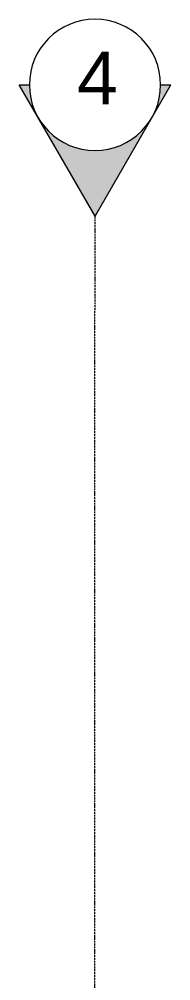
# Model space of a CAD drawing. Header units: millimetres. Extents: x -425671 to 598394, y -194194 to 343585.
# Drawn here: x 49865 to 50443, y 126714 to 130376 of the extents above; entities that cross this region are included whole.
import ezdxf

# ---------------------------------------------------------------- set-up
doc = ezdxf.new("R2010")
doc.units = ezdxf.units.MM
doc.linetypes.add('ACAD_ISO10W100', pattern=[18, 12, -3, 0, -3])
doc.layers.add('C TEXT', color=30, linetype='Continuous', lineweight=13)
doc.layers.add('Centre line', color=30, linetype='Continuous', lineweight=9)
doc.styles.get("Standard").update_dxf_attribs({"font": 'arial.ttf'})

# ---------------------------------------------------------------- blocks, each defined once
blk = doc.blocks.new('CC')
at = {"layer": 'C TEXT', "linetype": 'Continuous', "ltscale": 500}
h = blk.add_hatch(color=253, dxfattribs=at)
h.dxf.hatch_style = 1
h.paths.add_polyline_path([(2471483780.8, 936792744.8), (2471483780.8, 936792783.5, -0.131652), (2471483655.8, 936792817)])
h.paths.add_polyline_path([(2471483780.8, 936793322.1), (2471483655.8, 936793250, -0.131652), (2471483780.8, 936793283.5)])
h = blk.add_hatch(color=253, dxfattribs=at)
h.dxf.hatch_style = 1
edge = h.paths.add_edge_path()
edge.add_arc((2471483780.8, 936793033.5), 250, 180, 240)
edge.add_line((2471483655.8, 936792817), (2471483280.8, 936793033.5))
edge.add_line((2471483280.8, 936793033.5), (2471483655.8, 936793250))
edge.add_arc((2471483780.8, 936793033.5), 250, 120, 180)
for points in [[(2471483280.8, 936793033.5), (2471483780.8, 936793322.1)], [(2471483780.8, 936793283.5), (2471483780.8, 936793322.1)], [(2471483280.8, 936793033.5), (2471483780.8, 936792744.8)], [(2471483780.8, 936792744.8), (2471483780.8, 936792783.5)]]:
    blk.add_lwpolyline(points, dxfattribs=at)
blk.add_circle((2471483780.8, 936793033.5), 250, dxfattribs=at)

msp = doc.modelspace()

# ---------------------------------------------------------------- linework, layer by layer
at = {"layer": 'Centre line', "linetype": 'ACAD_ISO10W100', "ltscale": 0.6}
msp.add_line((50154.023, 97626.016), (50154.05, 129626.016), dxfattribs=at)

# ---------------------------------------------------------------- block references
at = {"layer": 'C TEXT', "linetype": 'Continuous', "xscale": -1, "rotation": 270}
msp.add_blockref('CC', (-936742879.424, -2471353654.783), dxfattribs=at)

# ---------------------------------------------------------------- texts
at = {"layer": 'C TEXT', "linetype": 'Continuous', "ltscale": 500, "insert": (50085.877, 130052.345), "char_height": 200, "attachment_point": 7}
msp.add_mtext_dynamic_manual_height_columns('4', width=187.8802, gutter_width=12.5, heights=[0], dxfattribs=at)

doc.saveas('drawing.dxf')
